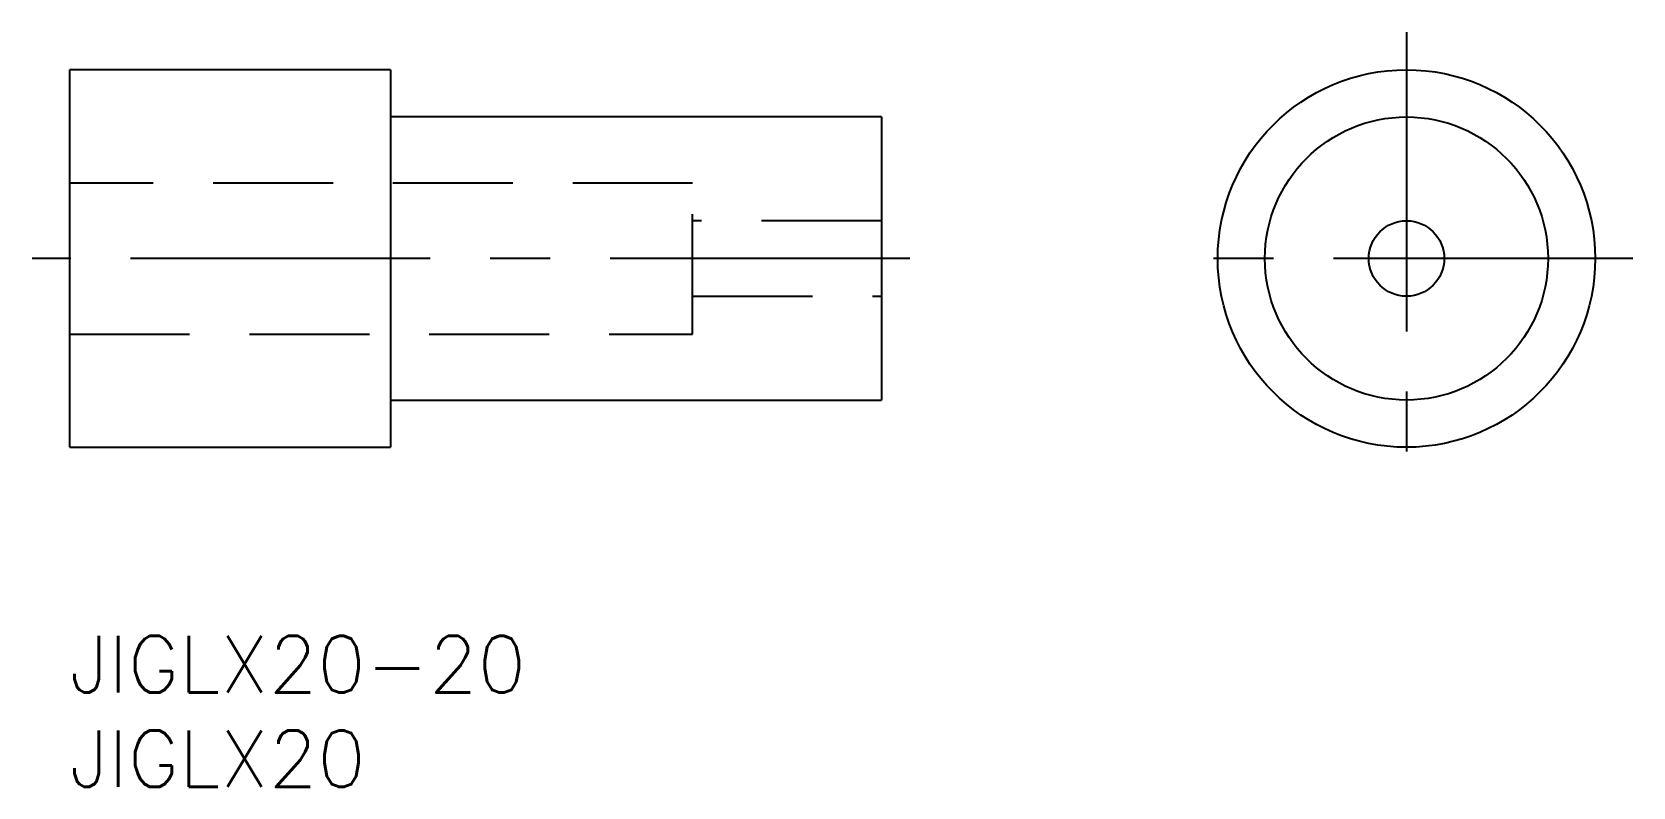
# Model space of a CAD drawing. Extents: x -2 to 82.8, y -8 to 32.
import ezdxf

# ---------------------------------------------------------------- set-up
doc = ezdxf.new("R2010")
doc.units = 0
doc.header["$LTSCALE"] = 0.5
doc.linetypes.add('CENTER', pattern=[50.8, 31.75, -6.35, 6.35, -6.35])
doc.linetypes.add('DASHED', pattern=[19.05, 12.7, -6.35])
for name, color, linetype in [('MSM_CENTER', 1, 'CENTER'), ('MSM_CONTINUOUS', 7, 'CONTINUOUS'), ('MSM_DASHED', 4, 'DASHED'), ('MSM_PART_NUMBER', 7, 'CONTINUOUS')]:
    doc.layers.add(name, color=color, linetype=linetype)
doc.styles.get("Standard").update_dxf_attribs({"font": 'txt.shx', "height": 3, "bigfont": 'bigfont.shx'})

# ---------------------------------------------------------------- blocks, each defined once
blk = doc.blocks.new('*U2')
at = {"layer": 'MSM_PART_NUMBER'}
blk.add_text('JIGLX20-20', height=3, dxfattribs=at).set_placement((0, -3))
blk = doc.blocks.new('*U3')
at = {"layer": 'MSM_PART_NUMBER'}
blk.add_text('JIGLX20', height=3, dxfattribs=at).set_placement((0, -8))

msp = doc.modelspace()

# ---------------------------------------------------------------- linework, layer by layer
at = {"layer": 'MSM_CENTER'}
for p, q in [((70.822, 32), (70.822, 8)), ((44.5, 20), (-2, 20)), ((82.822, 20), (58.822, 20))]:
    msp.add_line(p, q, dxfattribs=at)
at = {"layer": 'MSM_CONTINUOUS'}
for p, q in [((0, 10), (0, 30)), ((17, 30), (0, 30)), ((17, 30), (17, 10)), ((43, 27.5), (17, 27.5)), ((43, 27.5), (43, 12.5)), ((17, 12.5), (43, 12.5)), ((0, 10), (17, 10))]:
    msp.add_line(p, q, dxfattribs=at)
for radius in [10, 7.5, 2]:
    msp.add_circle((70.822, 20), radius, dxfattribs=at)
at = {"layer": 'MSM_DASHED'}
for p, q in [((33, 24), (0, 24)), ((33, 16), (33, 24)), ((43, 22), (33, 22)), ((33, 18), (43, 18)), ((0, 16), (33, 16))]:
    msp.add_line(p, q, dxfattribs=at)

# ---------------------------------------------------------------- block references
at = {"layer": 'MSM_CONTINUOUS'}
for name in ['*U2', '*U3']:
    msp.add_blockref(name, (0, 0), dxfattribs=at)

doc.saveas('drawing.dxf')
